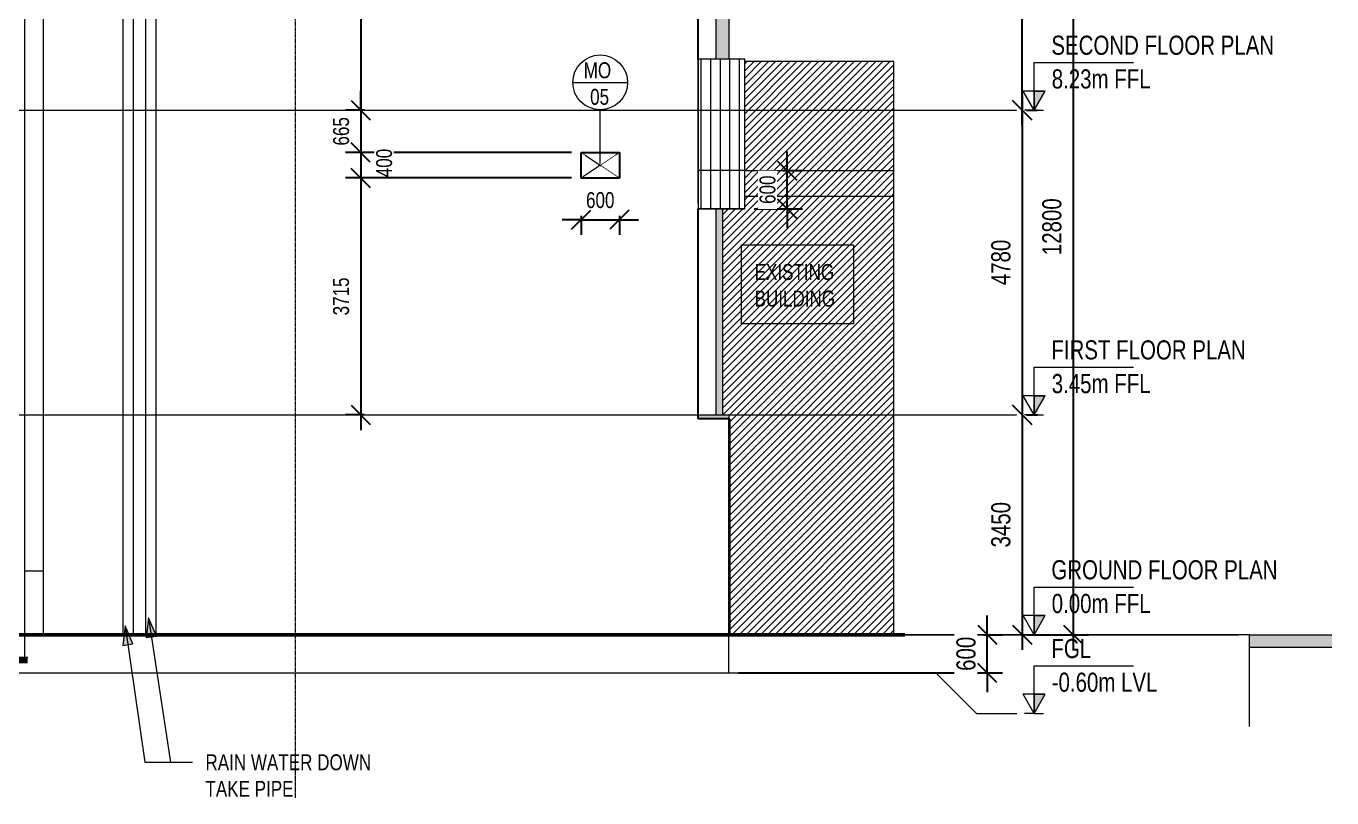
# Model space of a CAD drawing. Header units: millimetres. Extents: x -29259 to 87313, y -139821 to 46728.
# Drawn here: x 4833 to 25321, y -120273 to -108165 of the extents above; entities that cross this region are included whole.
import ezdxf

# ---------------------------------------------------------------- set-up
doc = ezdxf.new("R2010")
doc.units = ezdxf.units.MM
for name, pattern in [('Centre', [31.75, 6.35, -4.7625, 15.875, -4.7625]), ('Dash', [6.35, 3.175, -3.175]), ('Grid Line', [22.225, 12.7, -3.175, 3.175, -3.175])]:
    doc.linetypes.add(name, pattern=pattern)
for name, color, linetype, lineweight in [('A-ANNO-DIMS', 211, 'Continuous', 9), ('A-DETL-GENF', 92, 'Continuous', 9), ('A-DETL-PATH', 215, 'Continuous', 50), ('A-DETL-THIN', 151, 'Continuous', 9), ('A-FLOR', 192, 'Continuous', 9), ('A-FLOR-LEVL', 51, 'Continuous', 9), ('A-GLAZ', 151, 'Continuous', 9), ('A-GLAZ-HDLN', 1, 'Dash', 18), ('A-GLAZ-IDEN', 152, 'Continuous', 9), ('A-ROOF', 132, 'Continuous', 9), ('A-WALL', 113, 'Continuous', 18), ('G-ANNO-TEXT', 231, 'Continuous', 9), ('P-PIPE', 3, 'Continuous', 9), ('S-COLS', 52, 'Continuous', 18), ('S-GRID', 8, 'Continuous', 9)]:
    doc.layers.add(name, color=color, linetype=linetype, lineweight=lineweight)
doc.styles.add('Century Gothic', font='GOTHIC.TTF', dxfattribs={"width": 0.8, "height": 450})
doc.styles.add('Century Gothic_1', font='GOTHIC.TTF', dxfattribs={"width": 0.8, "height": 250})
doc.styles.add('Century Gothic_2', font='GOTHIC.TTF', dxfattribs={"width": 0.8, "height": 300})
doc.dimstyles.new('Diagonal_-_2_5mm_Century_Gothic', dxfattribs={"dimscale": 304.8, "dimtxt": 261.042067, "dimasz": 0.984252, "dimexe": 0.787402, "dimexo": 0.492126, "dimgap": 0.574147, "dimtad": 1, "dimdec": 0, "dimzin": 0, "dimdsep": 46, "dimtxsty": 'Century Gothic_1', "dimblk1": 'OBLIQUE', "dimblk2": 'OBLIQUE', "dimsah": 1, "dimcen": 0.09, "dimdle": 0.787402, "dimazin": 0, "dimtfac": 1, "dimtdec": 4, "dimtix": 1, "dimtmove": 0, "dimatfit": 3, "dimfxl": 1, "dimtvp": 1, "dimtfill": 1, "dimtolj": 1, "dimtzin": 0, "dimarcsym": 2})
doc.dimstyles.new('Diagonal_-_2_5mm_Century_Gothic_1', dxfattribs={"dimscale": 304.8, "dimtxt": 261.042067, "dimasz": 0.984252, "dimexe": 0.787402, "dimexo": 0.492126, "dimgap": 0.574147, "dimtad": 1, "dimdec": 0, "dimzin": 0, "dimdsep": 46, "dimtxsty": 'Century Gothic_1', "dimblk1": 'OBLIQUE', "dimblk2": 'OBLIQUE', "dimsah": 1, "dimcen": 0.09, "dimdle": 0.787402, "dimazin": 0, "dimtfac": 1, "dimtdec": 4, "dimtix": 1, "dimtmove": 1, "dimatfit": 3, "dimfxl": 1, "dimtvp": 1, "dimtfill": 1, "dimtolj": 1, "dimtzin": 0, "dimarcsym": 2})
doc.dimstyles.new('Diagonal_-_3mm_Century_Gothic', dxfattribs={"dimscale": 304.8, "dimtxt": 313.250481, "dimasz": 0.984252, "dimexe": 0.787402, "dimexo": 0.492126, "dimgap": 0.574147, "dimtad": 1, "dimdec": 0, "dimzin": 0, "dimdsep": 46, "dimtxsty": 'Century Gothic_2', "dimblk1": 'OBLIQUE', "dimblk2": 'OBLIQUE', "dimsah": 1, "dimcen": 0.09, "dimdle": 0.787402, "dimazin": 0, "dimtfac": 1, "dimtdec": 4, "dimtix": 1, "dimtmove": 0, "dimatfit": 3, "dimfxl": 1, "dimtvp": 1, "dimtfill": 1, "dimtolj": 1, "dimtzin": 0, "dimarcsym": 2})
doc.dimstyles.new('Diagonal_-_3mm_Century_Gothic_1', dxfattribs={"dimscale": 304.8, "dimtxt": 313.250481, "dimasz": 0.984252, "dimexe": 0.787402, "dimexo": 0.492126, "dimgap": 0.574147, "dimtad": 1, "dimdec": 0, "dimzin": 0, "dimdsep": 46, "dimtxsty": 'Century Gothic', "dimblk1": 'OBLIQUE', "dimblk2": 'OBLIQUE', "dimsah": 1, "dimcen": 0.09, "dimdle": 0.787402, "dimazin": 0, "dimtfac": 1, "dimtdec": 4, "dimtix": 1, "dimtmove": 1, "dimatfit": 3, "dimfxl": 1, "dimtvp": 1, "dimtfill": 1, "dimtolj": 1, "dimtzin": 0, "dimarcsym": 2})
pattern_1 = [(45, (-1941.89, -117713.38), (-56.1266, 56.1266), [])]

# ---------------------------------------------------------------- blocks, each defined once
blk = doc.blocks.new('RHS-Rectangular Hollow Section-Column - 1451659-EAST FACADE')
at = {"layer": 'S-COLS', "color": 250, "lineweight": 9}
for p, q in [((6749.2, 1000), (6749.2, -350)), ((6749.2, 1000), (6761.2, 1000)), ((6761.2, 1000), (7037.2, 1000)), ((7037.2, 1000), (7049.2, 1000)), ((7049.2, 0), (7049.2, 1000))]:
    blk.add_line(p, q, dxfattribs=at)
blk = doc.blocks.new('Roaster Building_ST_RVT2022_detached_rvt-1-EAST FACADE')
at = {"layer": 'A-FLOR', "lineweight": 5}
blk.add_hatch(color=10, dxfattribs=at).paths.add_polyline_path([(27263, -200), (27263, 0), (25969, 0), (25969, -200)])
at = {"layer": 'S-COLS', "lineweight": 5}
blk.add_hatch(color=10, dxfattribs=at).paths.add_polyline_path([(6650, -450), (6800, -450), (6800, -350), (6650, -350), (6650, -436)])
at = {"layer": 'A-FLOR', "color": 250}
for p, q in [((17318, 3450), (17800, 3450)), ((17800, 3450), (17800, 3385))]:
    blk.add_line(p, q, dxfattribs=at)
at = {"layer": 'A-FLOR', "color": 254, "lineweight": 18}
for p, q in [((25969, 0), (27263, 0)), ((27263, -200), (25969, -200))]:
    blk.add_line(p, q, dxfattribs=at)
at = {"layer": 'S-COLS', "color": 254}
blk.add_line((6650, -350), (6800, -350), dxfattribs=at)
at = {"layer": 'S-COLS', "color": 250, "lineweight": 9}
blk.add_blockref('RHS-Rectangular Hollow Section-Column - 1451659-EAST FACADE', (0, 0), dxfattribs=at)
blk = doc.blocks.new('RHS-Rectangular Hollow Section-Column - 804093-EAST FACADE')
at = {"layer": 'S-COLS', "color": 250, "lineweight": 9}
for p, q in [((6749.2, 14535), (6749.2, -350)), ((6749.2, 14535), (6761.2, 14535)), ((6761.2, 14535), (7037.2, 14535)), ((7037.2, 14535), (7049.2, 14535)), ((7049.2, 0), (7049.2, 14535))]:
    blk.add_line(p, q, dxfattribs=at)
blk = doc.blocks.new('Roaster Building_ST_RVT2022 _SST__rvt-1-EAST FACADE')
at = {"layer": 'A-FLOR', "lineweight": 5}
blk.add_hatch(color=10, dxfattribs=at).paths.add_polyline_path([(17318, 3385), (17800, 3385), (17800, 3450), (17318, 3450)])
at = {"layer": 'A-FLOR', "color": 254, "lineweight": 18}
for p, q in [((17318, 3450), (17800, 3450)), ((17800, 3450), (17800, 3385))]:
    blk.add_line(p, q, dxfattribs=at)
at = {"layer": 'S-COLS', "color": 250, "lineweight": 9}
blk.add_blockref('RHS-Rectangular Hollow Section-Column - 804093-EAST FACADE', (0, 0), dxfattribs=at)
blk = doc.blocks.new('MECH CUTOUT - MECH WALL CUTOUT SIZE 600x 600-888614-EAST FACADE')
at = {"layer": 'A-GLAZ-HDLN'}
for p, q in [((16083, 7565), (15483, 7165)), ((15483, 7565), (16083, 7165))]:
    blk.add_line(p, q, dxfattribs=at)
blk = doc.blocks.new('Level - M_Level Head - Circle 3-912024-EAST FACADE')
at = {"layer": 'A-FLOR-LEVL'}
blk.add_hatch(color=256, dxfattribs=at).paths.add_polyline_path([(22590, 300), (22763, 300), (22590, 0)])
for p, q in [((22590, 747), (24152, 747)), ((22590, 300), (22590, 747)), ((22590, 0), (22417, 300)), ((22590, 300), (22417, 300)), ((22590, 0), (22763, 300)), ((22590, 300), (22763, 300)), ((22590, 0), (22590, 300)), ((22590, 300), (22590, 0)), ((22590, 0), (22763, 300)), ((22763, 300), (22590, 300)), ((22590, 0), (22440, 0)), ((22590, 0), (22740, 0))]:
    blk.add_line(p, q, dxfattribs=at)
blk = doc.blocks.new('_Oblique')
at = {"color": 0, "linetype": 'ByBlock', "lineweight": -2}
blk.add_line((-0.5, -0.5), (0.5, 0.5), dxfattribs=at)
blk = doc.blocks.new('*D1187')
at = {"layer": 'A-ANNO-DIMS', "color": 0, "lineweight": -2, "transparency": 16777216}
for p, q in [((20461, -104673), (20461, -106174)), ((20528, -104913), (20701, -104913)), ((20461, -109723), (20461, -107606)), ((20528, -109483), (20701, -109483))]:
    blk.add_line(p, q, dxfattribs=at)
at = {"layer": 'Defpoints', "color": 0, "transparency": 16777216}
for p in [(20378, -104913), (20378, -109483), (20461, -109483)]:
    blk.add_point(p, dxfattribs=at)
at = {"layer": 'A-ANNO-DIMS', "color": 0, "lineweight": -2, "transparency": 16777216, "xscale": 299.9999999999999, "yscale": 299.9999999999999, "zscale": 299.9999999999999}
for p, rotation in [((20461, -104913), 90), ((20461, -109483), 270)]:
    blk.add_blockref('_Oblique', p, dxfattribs=dict(at, rotation=rotation))
at = {"layer": 'A-ANNO-DIMS', "color": 0, "transparency": 16777216, "insert": (19801, -107332), "char_height": 450, "width": 883.07, "attachment_point": 1, "rotation": 90, "line_spacing_factor": 0.984502, "style": 'Century Gothic', "bg_fill": 3, "box_fill_scale": 1.1, "bg_fill_color": 256, "bg_fill_true_color": 13158600, "bg_fill_transparency": 0}
blk.add_mtext('\\A1;4570', dxfattribs=at)
blk = doc.blocks.new('*D1188')
at = {"layer": 'A-ANNO-DIMS', "color": 0, "lineweight": -2, "transparency": 16777216}
for p, q in [((20461, -109243), (20461, -114503)), ((20528, -109483), (20701, -109483)), ((20528, -114263), (20701, -114263))]:
    blk.add_line(p, q, dxfattribs=at)
at = {"layer": 'Defpoints', "color": 0, "transparency": 16777216}
for p in [(20378, -109483), (20378, -114263), (20461, -114263)]:
    blk.add_point(p, dxfattribs=at)
at = {"layer": 'A-ANNO-DIMS', "color": 0, "lineweight": -2, "transparency": 16777216, "xscale": 299.9999999999999, "yscale": 299.9999999999999, "zscale": 299.9999999999999}
for p, rotation in [((20461, -109483), 90), ((20461, -114263), 270)]:
    blk.add_blockref('_Oblique', p, dxfattribs=dict(at, rotation=rotation))
at = {"layer": 'A-ANNO-DIMS', "color": 0, "transparency": 16777216, "insert": (20128, -111873), "char_height": 300, "width": 883.07, "attachment_point": 5, "rotation": 90, "style": 'Century Gothic_2', "bg_fill": 3, "box_fill_scale": 1.1, "bg_fill_color": 256, "bg_fill_true_color": 13158600, "bg_fill_transparency": 0}
blk.add_mtext('\\A1;4780', dxfattribs=at)
blk = doc.blocks.new('*D1189')
at = {"layer": 'A-ANNO-DIMS', "color": 0, "lineweight": -2, "transparency": 16777216}
for p, q in [((20461, -114023), (20461, -117953)), ((20528, -114263), (20701, -114263)), ((20528, -117713), (20701, -117713))]:
    blk.add_line(p, q, dxfattribs=at)
at = {"layer": 'Defpoints', "color": 0, "transparency": 16777216}
for p in [(20378, -114263), (20378, -117713), (20461, -117713)]:
    blk.add_point(p, dxfattribs=at)
at = {"layer": 'A-ANNO-DIMS', "color": 0, "lineweight": -2, "transparency": 16777216, "xscale": 299.9999999999999, "yscale": 299.9999999999999, "zscale": 299.9999999999999}
for p, rotation in [((20461, -114263), 90), ((20461, -117713), 270)]:
    blk.add_blockref('_Oblique', p, dxfattribs=dict(at, rotation=rotation))
at = {"layer": 'A-ANNO-DIMS', "color": 0, "transparency": 16777216, "insert": (20128, -115988), "char_height": 300, "width": 883.07, "attachment_point": 5, "rotation": 90, "style": 'Century Gothic_2', "bg_fill": 3, "box_fill_scale": 1.1, "bg_fill_color": 256, "bg_fill_true_color": 13158600, "bg_fill_transparency": 0}
blk.add_mtext('\\A1;3450', dxfattribs=at)
blk = doc.blocks.new('*D1190')
at = {"layer": 'A-ANNO-DIMS', "color": 0, "lineweight": -2, "transparency": 16777216}
for p, q in [((21261, -104673), (21261, -117953)), ((20528, -104913), (21501, -104913)), ((20528, -117713), (21501, -117713))]:
    blk.add_line(p, q, dxfattribs=at)
at = {"layer": 'Defpoints', "color": 0, "transparency": 16777216}
for p in [(20378, -104913), (20378, -117713), (21261, -117713)]:
    blk.add_point(p, dxfattribs=at)
at = {"layer": 'A-ANNO-DIMS', "color": 0, "lineweight": -2, "transparency": 16777216, "xscale": 299.9999999999999, "yscale": 299.9999999999999, "zscale": 299.9999999999999}
for p, rotation in [((21261, -104913), 90), ((21261, -117713), 270)]:
    blk.add_blockref('_Oblique', p, dxfattribs=dict(at, rotation=rotation))
at = {"layer": 'A-ANNO-DIMS', "color": 0, "transparency": 16777216, "insert": (20928, -111313), "char_height": 300, "width": 1103.84, "attachment_point": 5, "rotation": 90, "style": 'Century Gothic_2', "bg_fill": 3, "box_fill_scale": 1.1, "bg_fill_color": 256, "bg_fill_true_color": 13158600, "bg_fill_transparency": 0}
blk.add_mtext('\\A1;12800', dxfattribs=at)
blk = doc.blocks.new('*D1191')
at = {"layer": 'A-ANNO-DIMS', "color": 0, "lineweight": -2, "transparency": 16777216}
for p, q in [((19914, -117713), (19914, -117413)), ((19852, -117713), (20154, -117713)), ((19914, -118313), (19914, -117713)), ((16008, -118313), (20154, -118313)), ((19914, -118313), (19914, -118613))]:
    blk.add_line(p, q, dxfattribs=at)
at = {"layer": 'Defpoints', "color": 0, "transparency": 16777216}
for p in [(19914, -117713), (15858, -118313)]:
    blk.add_point(p, dxfattribs=at)
at = {"layer": 'A-ANNO-DIMS', "color": 0, "lineweight": -2, "transparency": 16777216, "xscale": 299.9999999999999, "yscale": 299.9999999999999, "zscale": 299.9999999999999}
for p, rotation in [((19914, -117713), 270), ((19914, -118313), 90)]:
    blk.add_blockref('_Oblique', p, dxfattribs=dict(at, rotation=rotation))
at = {"layer": 'A-ANNO-DIMS', "color": 0, "transparency": 16777216, "insert": (19581, -118013), "char_height": 300, "width": 662.3, "attachment_point": 5, "rotation": 90, "style": 'Century Gothic_2', "bg_fill": 3, "box_fill_scale": 1.1, "bg_fill_color": 256, "bg_fill_true_color": 13158600, "bg_fill_transparency": 0}
blk.add_mtext('\\A1;600', dxfattribs=at)
at = {"layer": 'Defpoints', "color": 0, "transparency": 16777216}
blk.add_point((19702, -117713), dxfattribs=at)
blk = doc.blocks.new('*D1192')
at = {"layer": 'A-ANNO-DIMS', "color": 0, "lineweight": -2, "transparency": 16777216}
for p, q in [((16773, -110432), (16773, -110132)), ((16711, -110432), (17013, -110432)), ((16773, -111032), (16773, -110432)), ((16258, -111032), (17013, -111032)), ((16773, -111032), (16773, -111332))]:
    blk.add_line(p, q, dxfattribs=at)
at = {"layer": 'Defpoints', "color": 0, "transparency": 16777216}
for p in [(16773, -110432), (16108, -111032)]:
    blk.add_point(p, dxfattribs=at)
at = {"layer": 'A-ANNO-DIMS', "color": 0, "lineweight": -2, "transparency": 16777216, "xscale": 299.9999999999999, "yscale": 299.9999999999999, "zscale": 299.9999999999999}
for p, rotation in [((16773, -110432), 270), ((16773, -111032), 90)]:
    blk.add_blockref('_Oblique', p, dxfattribs=dict(at, rotation=rotation))
at = {"layer": 'A-ANNO-DIMS', "color": 0, "transparency": 16777216, "insert": (16466, -110732), "char_height": 250, "width": 551.92, "attachment_point": 5, "rotation": 90, "style": 'Century Gothic_1', "bg_fill": 3, "box_fill_scale": 1.1, "bg_fill_color": 256, "bg_fill_true_color": 13158600, "bg_fill_transparency": 0}
blk.add_mtext('\\A1;600', dxfattribs=at)
at = {"layer": 'Defpoints', "color": 0, "transparency": 16777216}
blk.add_point((16561, -110432), dxfattribs=at)
blk = doc.blocks.new('*D1193')
at = {"layer": 'A-ANNO-DIMS', "color": 0, "lineweight": -2, "transparency": 16777216}
for p, q in [((13541, -111202), (13241, -111202)), ((13541, -111140), (13541, -111442)), ((13541, -111202), (14141, -111202)), ((14141, -111140), (14141, -111442)), ((14141, -111202), (14441, -111202))]:
    blk.add_line(p, q, dxfattribs=at)
at = {"layer": 'Defpoints', "color": 0, "transparency": 16777216}
blk.add_point((14141, -111202), dxfattribs=at)
at = {"layer": 'A-ANNO-DIMS', "color": 0, "lineweight": -2, "transparency": 16777216, "xscale": 299.9999999999999, "yscale": 299.9999999999999, "zscale": 299.9999999999999}
blk.add_blockref('_Oblique', (13541, -111202), dxfattribs=at)
at = {"layer": 'A-ANNO-DIMS', "color": 0, "lineweight": -2, "transparency": 16777216, "xscale": 299.9999999999999, "yscale": 299.9999999999999, "zscale": 299.9999999999999, "rotation": 180}
blk.add_blockref('_Oblique', (14141, -111202), dxfattribs=at)
at = {"layer": 'A-ANNO-DIMS', "color": 0, "transparency": 16777216, "insert": (13841, -110896), "char_height": 250, "width": 551.92, "attachment_point": 5, "style": 'Century Gothic_1', "bg_fill": 3, "box_fill_scale": 1.1, "bg_fill_color": 256, "bg_fill_true_color": 13158600, "bg_fill_transparency": 0}
blk.add_mtext('\\A1;600', dxfattribs=at)
at = {"layer": 'Defpoints', "color": 0, "transparency": 16777216}
for p in [(13541, -110990), (14141, -110990)]:
    blk.add_point(p, dxfattribs=at)
blk = doc.blocks.new('Level - M_Level Head - Circle-913975-EAST FACADE')
at = {"layer": 'A-FLOR-LEVL'}
blk.add_hatch(color=256, dxfattribs=at).paths.add_polyline_path([(22590, -935), (22763, -935), (22590, -1235)])
for p, q in [((22590, -488), (24152, -488)), ((22590, -935), (22590, -488)), ((22590, -1235), (22417, -935)), ((22590, -935), (22417, -935)), ((22590, -1235), (22763, -935)), ((22590, -935), (22763, -935)), ((22590, -1235), (22590, -935)), ((22590, -935), (22590, -1235)), ((22590, -1235), (22763, -935)), ((22763, -935), (22590, -935)), ((22590, -1235), (22440, -1235)), ((22590, -1235), (22740, -1235))]:
    blk.add_line(p, q, dxfattribs=at)
blk = doc.blocks.new('*D1197')
at = {"layer": 'A-ANNO-DIMS', "color": 0, "lineweight": -2, "transparency": 16777216}
for p, q in [((10082, -105638), (10082, -109723)), ((10458, -105878), (9842, -105878)), ((10144, -109483), (9842, -109483))]:
    blk.add_line(p, q, dxfattribs=at)
at = {"layer": 'Defpoints', "color": 0, "transparency": 16777216}
for p in [(10608, -105878), (10082, -109483), (10294, -109483)]:
    blk.add_point(p, dxfattribs=at)
at = {"layer": 'A-ANNO-DIMS', "color": 0, "lineweight": -2, "transparency": 16777216, "xscale": 299.9999999999999, "yscale": 299.9999999999999, "zscale": 299.9999999999999}
for p, rotation in [((10082, -105878), 90), ((10082, -109483), 270)]:
    blk.add_blockref('_Oblique', p, dxfattribs=dict(at, rotation=rotation))
at = {"layer": 'A-ANNO-DIMS', "color": 0, "transparency": 16777216, "insert": (9776, -107681), "char_height": 250, "width": 735.89, "attachment_point": 5, "rotation": 90, "style": 'Century Gothic_1', "bg_fill": 3, "box_fill_scale": 1.1, "bg_fill_color": 256, "bg_fill_true_color": 13158600, "bg_fill_transparency": 0}
blk.add_mtext('\\A1;3605', dxfattribs=at)
blk = doc.blocks.new('*D1198')
at = {"layer": 'A-ANNO-DIMS', "color": 0, "lineweight": -2, "transparency": 16777216}
for p, q in [((10082, -109483), (10082, -109183)), ((10144, -109483), (9842, -109483)), ((10082, -109483), (10082, -110148)), ((13391, -110148), (9842, -110148)), ((10082, -110148), (10082, -110448))]:
    blk.add_line(p, q, dxfattribs=at)
at = {"layer": 'Defpoints', "color": 0, "transparency": 16777216}
for p in [(10294, -109483), (10082, -110148), (13541, -110148)]:
    blk.add_point(p, dxfattribs=at)
at = {"layer": 'A-ANNO-DIMS', "color": 0, "lineweight": -2, "transparency": 16777216, "xscale": 299.9999999999999, "yscale": 299.9999999999999, "zscale": 299.9999999999999}
for p, rotation in [((10082, -109483), 270), ((10082, -110148), 90)]:
    blk.add_blockref('_Oblique', p, dxfattribs=dict(at, rotation=rotation))
at = {"layer": 'A-ANNO-DIMS', "color": 0, "transparency": 16777216, "insert": (9776, -109816), "char_height": 250, "width": 551.92, "attachment_point": 5, "rotation": 90, "style": 'Century Gothic_1', "bg_fill": 3, "box_fill_scale": 1.1, "bg_fill_color": 256, "bg_fill_true_color": 13158600, "bg_fill_transparency": 0}
blk.add_mtext('\\A1;665', dxfattribs=at)
blk = doc.blocks.new('*D1199')
at = {"layer": 'A-ANNO-DIMS', "color": 0, "lineweight": -2, "transparency": 16777216}
for p, q in [((10082, -109908), (10082, -110788)), ((13391, -110148), (9842, -110148)), ((13391, -110548), (9842, -110548))]:
    blk.add_line(p, q, dxfattribs=at)
at = {"layer": 'Defpoints', "color": 0, "transparency": 16777216}
for p in [(13541, -110148), (10082, -110548), (13541, -110548)]:
    blk.add_point(p, dxfattribs=at)
at = {"layer": 'A-ANNO-DIMS', "color": 0, "transparency": 16777216, "insert": (10324, -110536), "char_height": 250, "width": 551.92, "attachment_point": 1, "rotation": 90, "line_spacing_factor": 0.984502, "style": 'Century Gothic_1', "bg_fill": 3, "box_fill_scale": 1.1, "bg_fill_color": 256, "bg_fill_true_color": 13158600, "bg_fill_transparency": 0}
blk.add_mtext('\\A1;400', dxfattribs=at)
at = {"layer": 'A-ANNO-DIMS', "color": 0, "lineweight": -2, "transparency": 16777216, "xscale": 299.9999999999999, "yscale": 299.9999999999999, "zscale": 299.9999999999999}
for p, rotation in [((10082, -110148), 90), ((10082, -110548), 270)]:
    blk.add_blockref('_Oblique', p, dxfattribs=dict(at, rotation=rotation))
blk = doc.blocks.new('*D1200')
at = {"layer": 'A-ANNO-DIMS', "color": 0, "lineweight": -2, "transparency": 16777216}
for p, q in [((10082, -110308), (10082, -114503)), ((13391, -110548), (9842, -110548)), ((10144, -114263), (9842, -114263))]:
    blk.add_line(p, q, dxfattribs=at)
at = {"layer": 'Defpoints', "color": 0, "transparency": 16777216}
for p in [(13541, -110548), (10082, -114263), (10294, -114263)]:
    blk.add_point(p, dxfattribs=at)
at = {"layer": 'A-ANNO-DIMS', "color": 0, "lineweight": -2, "transparency": 16777216, "xscale": 299.9999999999999, "yscale": 299.9999999999999, "zscale": 299.9999999999999}
for p, rotation in [((10082, -110548), 90), ((10082, -114263), 270)]:
    blk.add_blockref('_Oblique', p, dxfattribs=dict(at, rotation=rotation))
at = {"layer": 'A-ANNO-DIMS', "color": 0, "transparency": 16777216, "insert": (9776, -112406), "char_height": 250, "width": 735.89, "attachment_point": 5, "rotation": 90, "style": 'Century Gothic_1', "bg_fill": 3, "box_fill_scale": 1.1, "bg_fill_color": 256, "bg_fill_true_color": 13158600, "bg_fill_transparency": 0}
blk.add_mtext('\\A1;3715', dxfattribs=at)
blk = doc.blocks.new('LTTS_A1_WINDOW TAG - LTTS_A1_WINDOW TAG-803410-EAST FACADE')
at = {"layer": 'A-GLAZ-IDEN'}
blk.add_line((15352, 8665), (16212, 8665), dxfattribs=at)
blk.add_circle((15782, 8665), 430, dxfattribs=at)

msp = doc.modelspace()

# ---------------------------------------------------------------- hatches: boundary and pattern name
at = {"layer": 'A-DETL-GENF'}
h = msp.add_hatch(dxfattribs=at)
h.set_pattern_fill('FP_3', color=47, style=0, pattern_type=2)
h.set_pattern_definition([(90, (10326.75, -116513.38), (-150, 9e-15), [])])
h.paths.add_polyline_path([(16108.1, -111032.2), (16108.1, -108683.4), (15376, -108683.4), (15376, -111032.2)])
at = {"layer": 'A-WALL', "lineweight": 5}
for points in [[(15658.1, -108683.4), (15858.1, -108683.4), (15858.1, -105748.4), (15658.1, -105748.4), (15658.1, -107922.3)], [(15758.1, -114263.4), (15758.1, -111032.2), (15658.1, -111032.2), (15658.1, -114263.4)]]:
    msp.add_hatch(color=8, dxfattribs=at).paths.add_polyline_path(points)
at = {"layer": 'A-WALL', "lineweight": 9}
h = msp.add_hatch(dxfattribs=at)
h.set_pattern_fill('ANSI31', color=8, scale=25, style=0)
h.set_pattern_definition(pattern_1)
h.paths.add_polyline_path([(18449.9, -110432.2), (18449.9, -108721.7), (16108.1, -108721.7), (16108.1, -110432.2), (16829.4, -110432.2)])
h = msp.add_hatch(dxfattribs=at)
h.set_pattern_fill('ANSI31', color=8, scale=25, style=0)
h.set_pattern_definition(pattern_1)
h.paths.add_polyline_path([(16108.1, -110838.6), (18449.9, -110838.6), (18449.9, -110432.2), (16108.1, -110432.2), (16108.1, -110730.3)])
h = msp.add_hatch(dxfattribs=at)
h.set_pattern_fill('ANSI31', color=8, scale=25, style=0)
h.set_pattern_definition(pattern_1)
h.paths.add_polyline_path([(18449.9, -117713.4), (18449.9, -110838.6), (16108.1, -110838.6), (16108.1, -111032.2), (15758.1, -111032.2), (15758.1, -114263.4), (15858.1, -114263.4), (15858.1, -114328.4), (15876.1, -114328.4), (15876.1, -117713.4), (16829.4, -117713.4)])
at = {"layer": 'G-ANNO-TEXT'}
for points in [[(6385.1, -117572.2), (6348.3, -117880.6), (6507.5, -117857.6)], [(6751.8, -117449.3), (6717.6, -117758), (6876.5, -117733.8)]]:
    msp.add_hatch(color=250, dxfattribs=at).paths.add_polyline_path(points)

# ---------------------------------------------------------------- linework, layer by layer
at = {"layer": 'A-DETL-PATH'}
msp.add_line((-5897, -117713.4), (18620.9, -117713.4), dxfattribs=at)
at = {"layer": 'A-DETL-THIN'}
for p, q in [((16108.1, -108683.4), (15376, -108683.4)), ((15376, -108683.4), (15376, -111032.2)), ((16108.1, -108683.4), (15376, -108683.4)), ((15376, -110945.1), (15376, -108683.4)), ((16108.1, -111032.2), (16108.1, -108683.4)), ((16108.1, -110945.1), (16108.1, -108683.4)), ((16108.1, -110432.2), (15376, -110432.2)), ((15376, -111032.2), (16108.1, -111032.2)), ((16108.1, -111032.2), (15376, -111032.2)), ((-651.7, -117713.4), (23848.3, -117713.4)), ((24027.2, -117713.4), (4858.1, -117713.4)), ((15858.1, -118313.4), (15858.1, -117713.4)), ((24027.2, -119154.5), (24027.2, -117713.4)), ((-5847, -118313.4), (15858.1, -118313.4))]:
    msp.add_line(p, q, dxfattribs=at)
at = {"layer": 'A-FLOR-LEVL', "linetype": 'Centre'}
for p, q in [((-7310.2, -109483.4), (20377.7, -109483.4)), ((-7310.2, -114263.4), (20377.7, -114263.4)), ((-7310.2, -117713.4), (20377.7, -117713.4))]:
    msp.add_line(p, q, dxfattribs=at)
at = {"layer": 'A-FLOR-LEVL'}
msp.add_line((19742.7, -118948.4), (20377.7, -118948.4), dxfattribs=at)
at = {"layer": 'A-GLAZ-IDEN'}
msp.add_line((13840, -110321), (13840, -109478.4), dxfattribs=at)
at = {"layer": 'A-ROOF', "color": 254, "lineweight": 18}
for p, q in [((18449.9, -108721.7), (16108.1, -108721.7)), ((18449.9, -110838.6), (18449.9, -108721.7)), ((16108.1, -110432.2), (18449.9, -110432.2)), ((18449.9, -110838.6), (16108.1, -110838.6))]:
    msp.add_line(p, q, dxfattribs=at)
at = {"layer": 'A-WALL', "color": 254}
for p, q in [((15658.1, -108683.4), (15658.1, -103788.4)), ((15858.1, -103788.4), (15858.1, -108683.4)), ((18449.9, -117713.4), (18449.9, -110838.6)), ((15658.1, -114263.4), (15658.1, -111032.2)), ((15758.1, -111032.2), (15758.1, -114263.4))]:
    msp.add_line(p, q, dxfattribs=at)
at = {"layer": 'A-WALL', "color": 7, "lineweight": 25}
for p, q in [((15376, -108683.4), (15376, -104313.4)), ((13541, -110548.4), (13541, -110148.4)), ((13541, -110148.4), (14141, -110148.4)), ((14141, -110148.4), (14141, -110548.4)), ((14141, -110548.4), (13541, -110548.4)), ((15376, -114328.4), (15376, -111032.2)), ((15876.1, -114328.4), (15376, -114328.4)), ((15876.1, -117713.4), (15876.1, -114328.4))]:
    msp.add_line(p, q, dxfattribs=at)
at = {"layer": 'A-WALL', "lineweight": 9}
msp.add_line((15858.1, -117713.4), (15858.1, -114328.4), dxfattribs=at)
at = {"layer": 'G-ANNO-TEXT', "color": 250}
for p, q in [((6385.1, -117572.2), (6348.3, -117880.6)), ((6507.5, -117857.6), (6385.1, -117572.2)), ((6385.1, -117572.2), (6693.9, -119714.8)), ((6751.8, -117449.3), (6717.6, -117758)), ((6876.5, -117733.8), (6751.8, -117449.3)), ((6751.8, -117449.3), (7097.5, -119714.8)), ((6717.6, -117758), (6876.5, -117733.8)), ((6348.3, -117880.6), (6507.5, -117857.6)), ((6693.9, -119714.8), (7443.3, -119714.8)), ((7097.5, -119714.8), (7443.3, -119714.8))]:
    msp.add_line(p, q, dxfattribs=at)
at = {"layer": 'G-ANNO-TEXT', "color": 250, "flags": 128}
msp.add_lwpolyline([(16059.8, -111594.4), (17813.6, -111594.4), (17813.6, -112834.8), (16059.8, -112834.8)], close=True, dxfattribs=at)
at = {"layer": 'P-PIPE'}
for p, q in [((6348.9, -104913.4), (6348.9, -117713.4)), ((6517.1, -117713.4), (6517.1, -104913.4)), ((6703.9, -104913.4), (6703.9, -117713.4)), ((6872.1, -117713.4), (6872.1, -104913.4))]:
    msp.add_line(p, q, dxfattribs=at)
at = {"layer": 'S-GRID', "linetype": 'Grid Line'}
msp.add_line((9058, -120273.2), (9058, -98432.8), dxfattribs=at)

# ---------------------------------------------------------------- block references
at = {"lineweight": 5}
msp.add_blockref('Roaster Building_ST_RVT2022_detached_rvt-1-EAST FACADE', (-1941.9, -117713.4), dxfattribs=at)
at = {"layer": 'A-FLOR-LEVL'}
for name, p in [('Level - M_Level Head - Circle 3-912024-EAST FACADE', (-1941.9, -109483.4)), ('Level - M_Level Head - Circle 3-912024-EAST FACADE', (-1941.9, -114263.4)), ('Level - M_Level Head - Circle 3-912024-EAST FACADE', (-1941.9, -117713.4)), ('Level - M_Level Head - Circle-913975-EAST FACADE', (-1941.9, -117713.4))]:
    msp.add_blockref(name, p, dxfattribs=at)
at = {"layer": 'A-GLAZ'}
msp.add_blockref('MECH CUTOUT - MECH WALL CUTOUT SIZE 600x 600-888614-EAST FACADE', (-1941.9, -117713.4), dxfattribs=at)
at = {"layer": 'A-WALL', "color": 8, "lineweight": 5}
msp.add_blockref('Roaster Building_ST_RVT2022 _SST__rvt-1-EAST FACADE', (-1941.9, -117713.4), dxfattribs=at)

# ---------------------------------------------------------------- texts
at = {"layer": 'A-FLOR-LEVL', "char_height": 300, "attachment_point": 1, "style": 'Century Gothic'}
for s, insert, width in [('SECOND FLOOR PLAN', (20919.6, -108315), 4341.939), ('8.23m FFL', (20924.8, -108843.7), 1879.155), ('FIRST FLOOR PLAN', (20919.6, -113095), 3540.252), ('3.45m FFL', (20924.8, -113623.7), 1879.155), ('GROUND FLOOR PLAN', (20919.6, -116545), 4457.382), ('0.00m FFL', (20924.8, -117073.7), 1879.155), ('-0.60m LVL', (20924.8, -118308.7), 2097.214)]:
    msp.add_mtext(s, dxfattribs=dict(at, insert=insert, width=width))
at = {"layer": 'A-GLAZ-IDEN', "char_height": 250, "attachment_point": 1, "style": 'Century Gothic_2'}
for s, insert, width in [('MO', (13581.6, -108732.8), 609.282), ('05', (13682.2, -109149.6), 371.983)]:
    msp.add_mtext(s, dxfattribs=dict(at, insert=insert, width=width))
at = {"layer": 'G-ANNO-TEXT', "color": 7, "char_height": 250, "attachment_point": 1, "style": 'Century Gothic_2'}
for s, insert, width in [('EXISTING ', (16263, -111898.2), 1513.586), ('BUILDING', (16263, -112314.9), 1552.067), ('RAIN WATER DOWN ', (7646.5, -119589.8), 3270.885), ('TAKE PIPE', (7646.5, -120006.5), 1519.999)]:
    msp.add_mtext(s, dxfattribs=dict(at, insert=insert, width=width))

# ---------------------------------------------------------------- next in the draw order: dimensions: what is measured, and where the dimension line sits
at = {"layer": 'A-ANNO-DIMS'}
dim = msp.add_linear_dim(base=(20460.9, -109483.4), p1=(20377.7, -104913.4), p2=(20377.7, -109483.4), angle=90, dimstyle='Diagonal_-_3mm_Century_Gothic_1', override={"dimpost": '<>', "dimfxl": 4570}, dxfattribs=at)
dim.commit()
dim.dimension.update_dxf_attribs({"geometry": '*D1187', "text_midpoint": (20101.4, -106890.2), "dimtype": 160, "text_rotation": 90})
for base, p1, p2, override, picture, middle in [((10081.9, -109483.4), (10608, -105878.4), (10294, -109483.4), {"dimpost": '<>', "dimfxl": 3618.645824}, '*D1197', (9775.6, -107680.9)), ((16772.7, -110432.2), (16108.1, -111032.2), (16560.5, -110432.2), {"dimpost": '<>', "dimfxl": 751.465347}, '*D1192', (16466.4, -110732.2))]:
    dim = msp.add_linear_dim(base=base, p1=p1, p2=p2, angle=90, dimstyle='Diagonal_-_2_5mm_Century_Gothic', override=override, dxfattribs=at)
    dim.commit()
    dim.dimension.update_dxf_attribs({"geometry": picture, "text_midpoint": middle})
dim = msp.add_linear_dim(base=(14141, -111202), p1=(13541, -110989.8), p2=(14141, -110989.8), dimstyle='Diagonal_-_2_5mm_Century_Gothic', override={"dimpost": '<>', "dimfxl": 600}, dxfattribs=at)
dim.commit()
dim.dimension.update_dxf_attribs({"geometry": '*D1193', "text_midpoint": (13841, -110895.7)})

# ---------------------------------------------------------------- next in the draw order: dimensions: what is measured, and where the dimension line sits
for base, p1, p2, dimstyle, override, picture, middle in [((10081.9, -110148.4), (10294, -109483.4), (13541, -110148.4), 'Diagonal_-_2_5mm_Century_Gothic', {"dimpost": '<>', "dimfxl": 3314.361477}, '*D1198', (9775.6, -109815.9)), ((20460.9, -114263.4), (20377.7, -109483.4), (20377.7, -114263.4), 'Diagonal_-_3mm_Century_Gothic', {"dimpost": '<>', "dimfxl": 4780}, '*D1188', (20128.4, -111873.4))]:
    dim = msp.add_linear_dim(base=base, p1=p1, p2=p2, angle=90, dimstyle=dimstyle, override=override, dxfattribs=at)
    dim.commit()
    dim.dimension.update_dxf_attribs({"geometry": picture, "text_midpoint": middle})

# ---------------------------------------------------------------- next in the draw order: block references
at = {"layer": 'A-GLAZ-IDEN'}
msp.add_blockref('LTTS_A1_WINDOW TAG - LTTS_A1_WINDOW TAG-803410-EAST FACADE', (-1941.9, -117713.4), dxfattribs=at)

# ---------------------------------------------------------------- next in the draw order: dimensions: what is measured, and where the dimension line sits
at = {"layer": 'A-ANNO-DIMS'}
dim = msp.add_linear_dim(base=(10081.9, -110548.4), p1=(13541, -110148.4), p2=(13541, -110548.4), angle=90, dimstyle='Diagonal_-_2_5mm_Century_Gothic_1', override={"dimpost": '<>', "dimfxl": 400}, dxfattribs=at)
dim.commit()
dim.dimension.update_dxf_attribs({"geometry": '*D1199', "text_midpoint": (10491, -110260.2), "dimtype": 160, "text_rotation": 90})
dim = msp.add_linear_dim(base=(20460.9, -117713.4), p1=(20377.7, -114263.4), p2=(20377.7, -117713.4), angle=90, dimstyle='Diagonal_-_3mm_Century_Gothic', override={"dimpost": '<>', "dimfxl": 3450}, dxfattribs=at)
dim.commit()
dim.dimension.update_dxf_attribs({"geometry": '*D1189', "text_midpoint": (20128.4, -115988.4)})

# ---------------------------------------------------------------- next in the draw order: dimensions: what is measured, and where the dimension line sits
for base, p1, p2, dimstyle, override, picture, middle in [((21260.9, -117713.4), (20377.7, -104913.4), (20377.7, -117713.4), 'Diagonal_-_3mm_Century_Gothic', {"dimpost": '<>', "dimfxl": 12800}, '*D1190', (20928.4, -111313.4)), ((10081.9, -114263.4), (13541, -110548.4), (10294, -114263.4), 'Diagonal_-_2_5mm_Century_Gothic', {"dimpost": '<>', "dimfxl": 4933.963113}, '*D1200', (9775.6, -112405.9)), ((19914, -117713.4), (15858.1, -118313.4), (19701.9, -117713.4), 'Diagonal_-_3mm_Century_Gothic', {"dimpost": '<>', "dimfxl": 3890.329897}, '*D1191', (19581.5, -118013.4))]:
    dim = msp.add_linear_dim(base=base, p1=p1, p2=p2, angle=90, dimstyle=dimstyle, override=override, dxfattribs=at)
    dim.commit()
    dim.dimension.update_dxf_attribs({"geometry": picture, "text_midpoint": middle})

# ---------------------------------------------------------------- next in the draw order: linework, layer by layer
at = {"layer": 'A-FLOR-LEVL', "linetype": 'Centre'}
msp.add_line((-7316.3, -118313.4), (19107.7, -118313.4), dxfattribs=at)
at = {"layer": 'A-FLOR-LEVL'}
msp.add_line((19107.7, -118313.4), (19742.7, -118948.4), dxfattribs=at)

# ---------------------------------------------------------------- next in the draw order: texts
at = {"layer": 'A-FLOR-LEVL', "insert": (20919.6, -117780), "char_height": 300, "width": 750.379, "attachment_point": 1, "style": 'Century Gothic'}
msp.add_mtext('FGL', dxfattribs=at)

doc.saveas('drawing.dxf')
